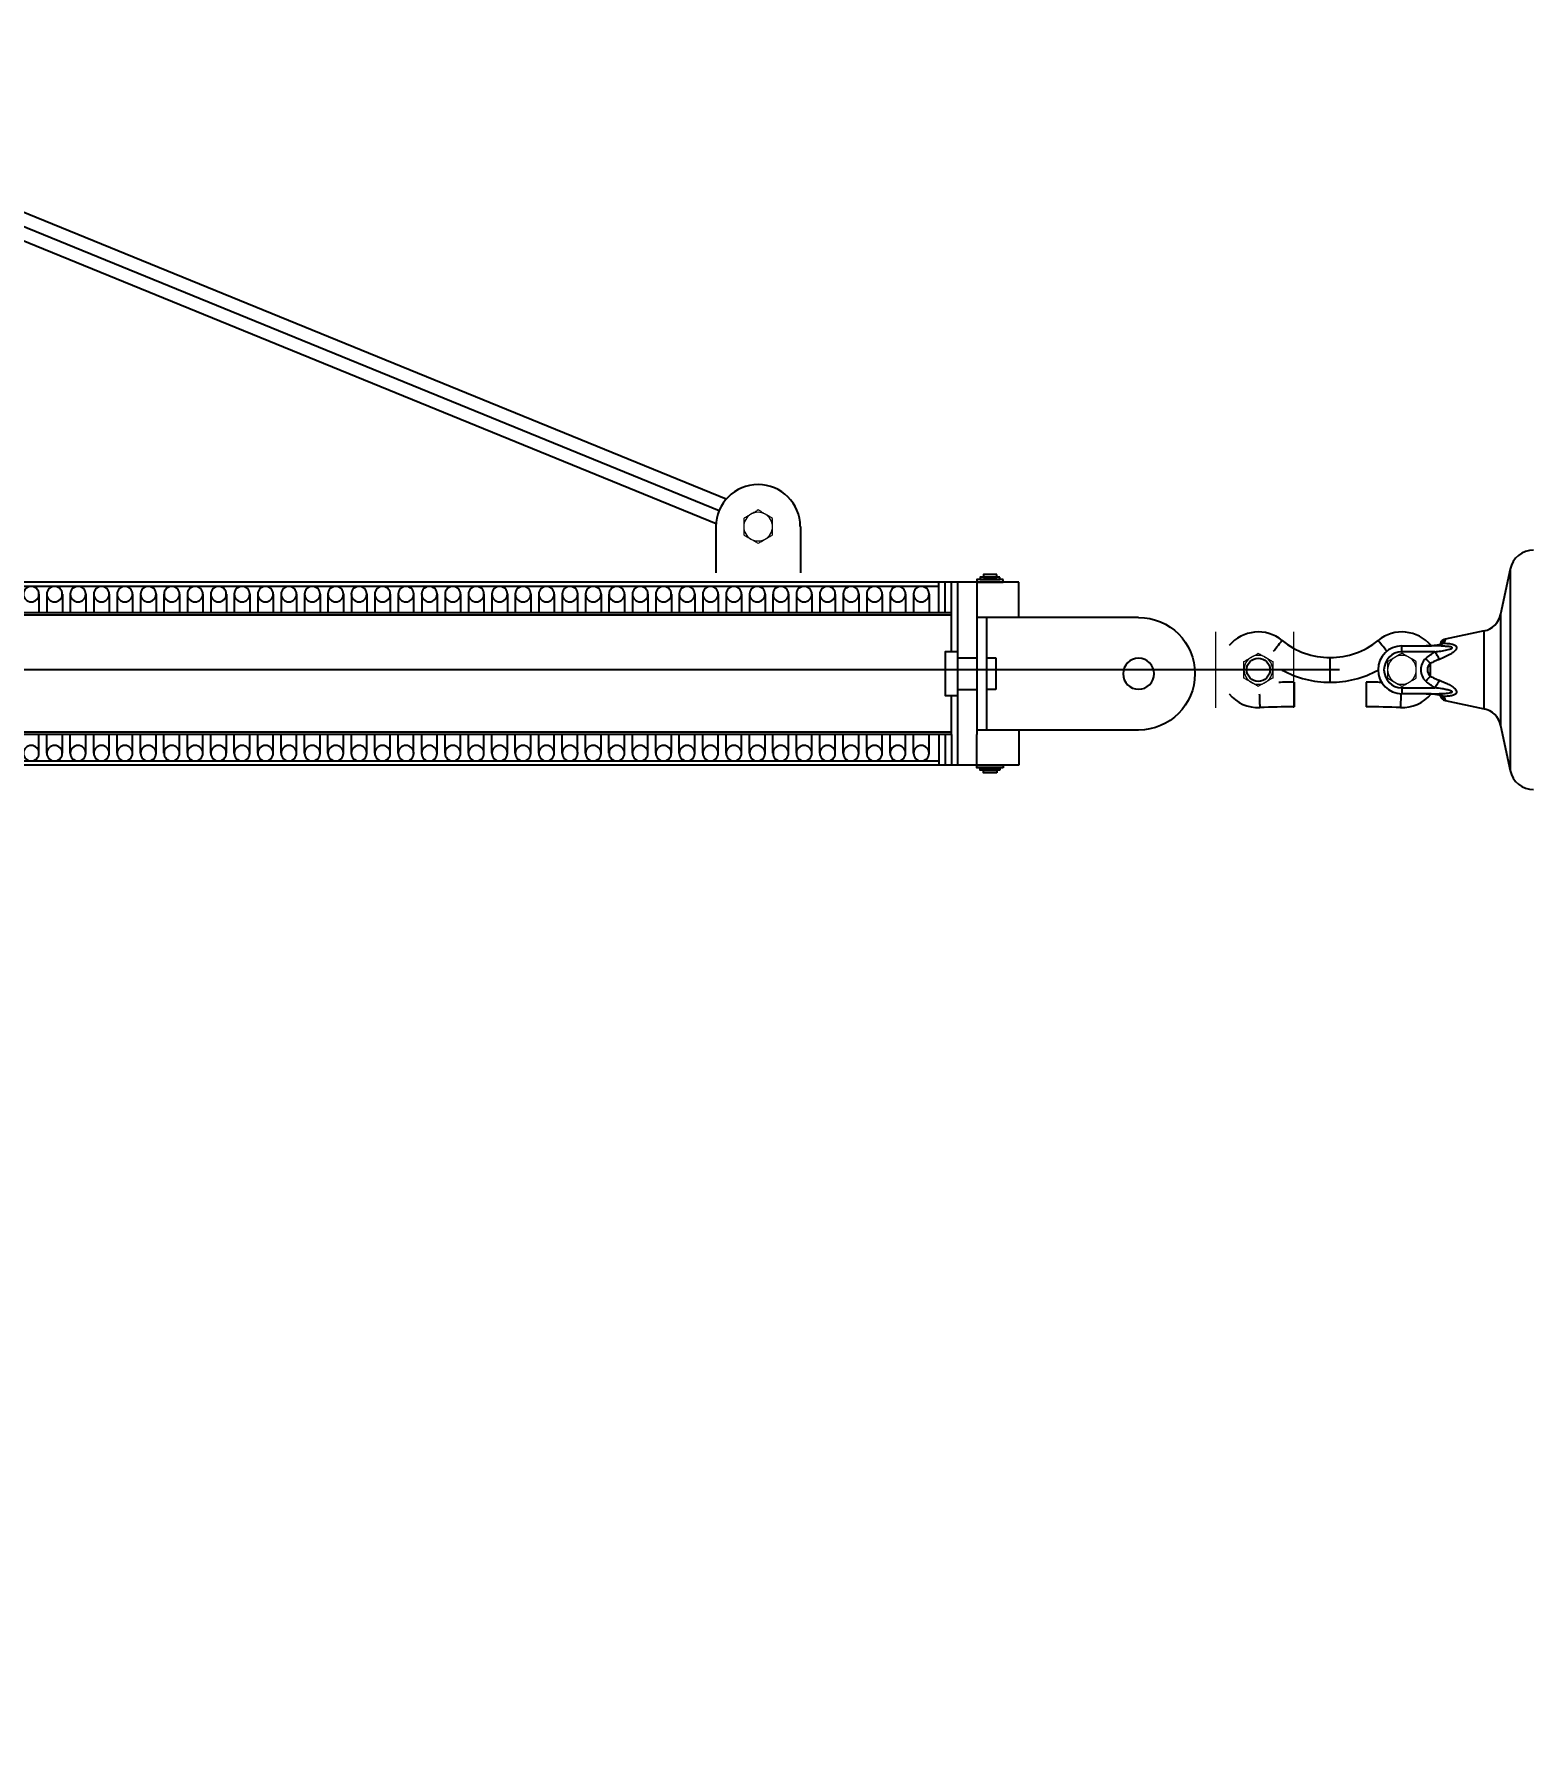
# Model space of a CAD drawing. Header units: millimetres. Extents: x -37020 to 35906, y -101 to 52234.
# Drawn here: x -187.654 to -186.401, y 225.928 to 227.364 of the extents above; entities that cross this region are included whole.
import ezdxf

# ---------------------------------------------------------------- set-up
doc = ezdxf.new("R2010")
doc.units = ezdxf.units.MM
doc.header["$PDMODE"] = 35
doc.header["$PDSIZE"] = 1
doc.linetypes.add('CENTER2', pattern=[28.575, 19.05, -3.175, 3.175, -3.175])
doc.linetypes.add('DASHED', pattern=[0.3, 0.17, -0.13])
for name, color, linetype in [('0_EJES', 1, 'CENTER2'), ('DIBUJO', 5, 'Continuous'), ('GE-Cotas', 1, 'Continuous'), ('M0_EQUIPOS', 2, 'Continuous'), ('M2_PLBULONES', 2, 'Continuous')]:
    doc.layers.add(name, color=color, linetype=linetype)
doc.styles.add('Romans', font='romans.shx', dxfattribs={"width": 0.8})
doc.dimstyles.new('COTAS GENERAL', dxfattribs={"dimscale": 0.1, "dimtxt": 2.5, "dimasz": 2.5, "dimexe": 1, "dimexo": 1, "dimgap": 1.25, "dimtad": 1, "dimzin": 1, "dimdsep": 46, "dimtxsty": 'Romans', "dimcen": 1, "dimclrd": 2, "dimclre": 1, "dimclrt": 3, "dimaunit": 1, "dimadec": 3, "dimazin": 0, "dimtfac": 1, "dimtix": 1, "dimtmove": 0, "dimatfit": 0, "dimfxl": 1, "dimtolj": 1, "dimarcsym": 0})

# ---------------------------------------------------------------- blocks, each defined once
blk = doc.blocks.new('*D282')
at = {"layer": 'Defpoints', "color": 0, "transparency": 16777216}
for p in [(-182.315, 226.9755), (-181.1967, 226.8254), (-189.0762, 221.6254)]:
    blk.add_point(p, dxfattribs=at)
at = {"layer": 'GE-Cotas', "color": 1, "lineweight": -2, "transparency": 16777216}
for p, q in [((-182.115, 226.9755), (-183.0825, 226.9755)), ((-181.915, 226.8254), (-182.115, 226.9755)), ((-181.2467, 226.8254), (-181.915, 226.8254))]:
    blk.add_line(p, q, dxfattribs=at)
at = {"layer": 'GE-Cotas', "color": 3, "linetype": 'Continuous', "transparency": 16777216, "insert": (-182.73, 227.1005), "char_height": 0.125, "attachment_point": 5, "style": 'Romans'}
blk.add_mtext('\\A1;{\\Fsimplex|c0;+ ~}5200', dxfattribs=at)
blk = doc.blocks.new('A$C356E08B0')
at = {"layer": 'GE-Cotas'}
for p, q in [((0.147, 0.1592), (1.9904, 0.1592)), ((0.147, 0.1297), (0.147, 0.1592)), ((0.1821, 0.1592), (0.1821, 0.0319)), ((0.198, 0.1009), (0.198, 0.1592)), ((0.2033, 0.1335), (0.2033, 0.1592)), ((0.2086, 0.1335), (0.2086, 0.1592)), ((0.2139, 0.1335), (0.2139, 0.1592)), ((0.2139, 0.1557), (1.9818, 0.1557)), ((0.2221, 0.1492), (0.2221, 0.1335)), ((0.2351, 0.1492), (0.2351, 0.1335)), ((0.2417, 0.1492), (0.2417, 0.1335)), ((0.2546, 0.1492), (0.2546, 0.1335)), ((0.2613, 0.1492), (0.2613, 0.1335)), ((0.2742, 0.1492), (0.2742, 0.1335)), ((0.2808, 0.1492), (0.2808, 0.1335)), ((0.2938, 0.1492), (0.2938, 0.1335)), ((0.3004, 0.1492), (0.3004, 0.1335)), ((0.3134, 0.1492), (0.3134, 0.1335)), ((0.32, 0.1492), (0.32, 0.1335)), ((0.3329, 0.1492), (0.3329, 0.1335)), ((0.3396, 0.1492), (0.3396, 0.1335)), ((0.3525, 0.1492), (0.3525, 0.1335)), ((0.3591, 0.1492), (0.3591, 0.1335)), ((0.3721, 0.1492), (0.3721, 0.1335)), ((0.3787, 0.1492), (0.3787, 0.1335)), ((0.3916, 0.1492), (0.3916, 0.1335)), ((0.3983, 0.1492), (0.3983, 0.1335)), ((0.4112, 0.1492), (0.4112, 0.1335)), ((0.4178, 0.1492), (0.4178, 0.1335)), ((0.4308, 0.1492), (0.4308, 0.1335)), ((0.4374, 0.1492), (0.4374, 0.1335)), ((0.4503, 0.1492), (0.4503, 0.1335)), ((0.457, 0.1492), (0.457, 0.1335)), ((0.4699, 0.1492), (0.4699, 0.1335)), ((0.4765, 0.1492), (0.4765, 0.1335)), ((0.4895, 0.1492), (0.4895, 0.1335)), ((0.4961, 0.1492), (0.4961, 0.1335)), ((0.509, 0.1492), (0.509, 0.1335)), ((0.5157, 0.1492), (0.5157, 0.1335)), ((0.5286, 0.1492), (0.5286, 0.1335)), ((0.5352, 0.1492), (0.5352, 0.1335)), ((0.5482, 0.1492), (0.5482, 0.1335)), ((0.5548, 0.1492), (0.5548, 0.1335)), ((0.5678, 0.1492), (0.5678, 0.1335)), ((0.5744, 0.1492), (0.5744, 0.1335)), ((0.5873, 0.1492), (0.5873, 0.1335)), ((0.594, 0.1492), (0.594, 0.1335)), ((0.6069, 0.1492), (0.6069, 0.1335)), ((0.6135, 0.1492), (0.6135, 0.1335)), ((0.6265, 0.1492), (0.6265, 0.1335)), ((0.6331, 0.1492), (0.6331, 0.1335)), ((0.646, 0.1492), (0.646, 0.1335)), ((0.6527, 0.1492), (0.6527, 0.1335)), ((0.6656, 0.1492), (0.6656, 0.1335)), ((0.6722, 0.1492), (0.6722, 0.1335)), ((0.6852, 0.1492), (0.6852, 0.1335)), ((0.6918, 0.1492), (0.6918, 0.1335)), ((0.7047, 0.1492), (0.7047, 0.1335)), ((0.7114, 0.1492), (0.7114, 0.1335)), ((0.7243, 0.1492), (0.7243, 0.1335)), ((0.7309, 0.1492), (0.7309, 0.1335)), ((0.7439, 0.1492), (0.7439, 0.1335)), ((0.7505, 0.1492), (0.7505, 0.1335)), ((0.7634, 0.1492), (0.7634, 0.1335)), ((0.7701, 0.1492), (0.7701, 0.1335)), ((0.783, 0.1492), (0.783, 0.1335)), ((0.7896, 0.1492), (0.7896, 0.1335)), ((0.8026, 0.1492), (0.8026, 0.1335)), ((0.8092, 0.1492), (0.8092, 0.1335)), ((0.8222, 0.1492), (0.8222, 0.1335)), ((0.8288, 0.1492), (0.8288, 0.1335)), ((0.8417, 0.1492), (0.8417, 0.1335)), ((0.8484, 0.1492), (0.8484, 0.1335)), ((0.8613, 0.1492), (0.8613, 0.1335)), ((0.8679, 0.1492), (0.8679, 0.1335)), ((0.8809, 0.1492), (0.8809, 0.1335)), ((0.8875, 0.1492), (0.8875, 0.1335)), ((0.9004, 0.1492), (0.9004, 0.1335)), ((0.9071, 0.1492), (0.9071, 0.1335)), ((0.92, 0.1492), (0.92, 0.1335)), ((0.9266, 0.1492), (0.9266, 0.1335)), ((0.9396, 0.1492), (0.9396, 0.1335)), ((0.9462, 0.1492), (0.9462, 0.1335)), ((0.9591, 0.1492), (0.9591, 0.1335)), ((0.9658, 0.1492), (0.9658, 0.1335)), ((0.047, 0.1297), (0.1821, 0.1297)), ((0.2033, 0.1335), (2.0061, 0.1335)), ((0.2033, 0.1009), (0.2033, 0.1335)), ((0.2033, 0.1316), (2.0061, 0.1316)), ((0.198, 0.0959), (0.1821, 0.0959)), ((0.198, 0.0696), (0.1821, 0.0696)), ((0.198, 0.0062), (0.198, 0.0646)), ((0.2033, 0.0319), (0.2033, 0.0646)), ((0.047, 0.0357), (0.1821, 0.0357)), ((0.147, 0.0357), (0.147, 0.0062)), ((0.1821, 0.0062), (0.1821, 0.0319)), ((0.2033, 0.0339), (2.0061, 0.0339)), ((0.2033, 0.0319), (2.0061, 0.0319)), ((0.2033, 0.0319), (0.2033, 0.0062)), ((0.2086, 0.0319), (0.2086, 0.0062)), ((0.2139, 0.0319), (0.2139, 0.0062)), ((0.2221, 0.0163), (0.2221, 0.0319)), ((0.2351, 0.0163), (0.2351, 0.0319)), ((0.2417, 0.0163), (0.2417, 0.0319)), ((0.2546, 0.0163), (0.2546, 0.0319)), ((0.2613, 0.0163), (0.2613, 0.0319)), ((0.2742, 0.0163), (0.2742, 0.0319)), ((0.2808, 0.0163), (0.2808, 0.0319)), ((0.2938, 0.0163), (0.2938, 0.0319)), ((0.3004, 0.0163), (0.3004, 0.0319)), ((0.3134, 0.0163), (0.3134, 0.0319)), ((0.32, 0.0163), (0.32, 0.0319)), ((0.3329, 0.0163), (0.3329, 0.0319)), ((0.3396, 0.0163), (0.3396, 0.0319)), ((0.3525, 0.0163), (0.3525, 0.0319)), ((0.3591, 0.0163), (0.3591, 0.0319)), ((0.3721, 0.0163), (0.3721, 0.0319)), ((0.3787, 0.0163), (0.3787, 0.0319)), ((0.3916, 0.0163), (0.3916, 0.0319)), ((0.3983, 0.0163), (0.3983, 0.0319)), ((0.4112, 0.0163), (0.4112, 0.0319)), ((0.4178, 0.0163), (0.4178, 0.0319)), ((0.4308, 0.0163), (0.4308, 0.0319)), ((0.4374, 0.0163), (0.4374, 0.0319)), ((0.4503, 0.0163), (0.4503, 0.0319)), ((0.457, 0.0163), (0.457, 0.0319)), ((0.4699, 0.0163), (0.4699, 0.0319)), ((0.4765, 0.0163), (0.4765, 0.0319)), ((0.4895, 0.0163), (0.4895, 0.0319)), ((0.4961, 0.0163), (0.4961, 0.0319)), ((0.509, 0.0163), (0.509, 0.0319)), ((0.5157, 0.0163), (0.5157, 0.0319)), ((0.5286, 0.0163), (0.5286, 0.0319)), ((0.5352, 0.0163), (0.5352, 0.0319)), ((0.5482, 0.0163), (0.5482, 0.0319)), ((0.5548, 0.0163), (0.5548, 0.0319)), ((0.5678, 0.0163), (0.5678, 0.0319)), ((0.5744, 0.0163), (0.5744, 0.0319)), ((0.5873, 0.0163), (0.5873, 0.0319)), ((0.594, 0.0163), (0.594, 0.0319)), ((0.6069, 0.0163), (0.6069, 0.0319)), ((0.6135, 0.0163), (0.6135, 0.0319)), ((0.6265, 0.0163), (0.6265, 0.0319)), ((0.6331, 0.0163), (0.6331, 0.0319)), ((0.646, 0.0163), (0.646, 0.0319)), ((0.6527, 0.0163), (0.6527, 0.0319)), ((0.6656, 0.0163), (0.6656, 0.0319)), ((0.6722, 0.0163), (0.6722, 0.0319)), ((0.6852, 0.0163), (0.6852, 0.0319)), ((0.6918, 0.0163), (0.6918, 0.0319)), ((0.7047, 0.0163), (0.7047, 0.0319)), ((0.7114, 0.0163), (0.7114, 0.0319)), ((0.7243, 0.0163), (0.7243, 0.0319)), ((0.7309, 0.0163), (0.7309, 0.0319)), ((0.7439, 0.0163), (0.7439, 0.0319)), ((0.7505, 0.0163), (0.7505, 0.0319)), ((0.7634, 0.0163), (0.7634, 0.0319)), ((0.7701, 0.0163), (0.7701, 0.0319)), ((0.783, 0.0163), (0.783, 0.0319)), ((0.7896, 0.0163), (0.7896, 0.0319)), ((0.8026, 0.0163), (0.8026, 0.0319)), ((0.8092, 0.0163), (0.8092, 0.0319)), ((0.8222, 0.0163), (0.8222, 0.0319)), ((0.8288, 0.0163), (0.8288, 0.0319)), ((0.8417, 0.0163), (0.8417, 0.0319)), ((0.8484, 0.0163), (0.8484, 0.0319)), ((0.8613, 0.0163), (0.8613, 0.0319)), ((0.8679, 0.0163), (0.8679, 0.0319)), ((0.8809, 0.0163), (0.8809, 0.0319)), ((0.8875, 0.0163), (0.8875, 0.0319)), ((0.9004, 0.0163), (0.9004, 0.0319)), ((0.9071, 0.0163), (0.9071, 0.0319)), ((0.92, 0.0163), (0.92, 0.0319)), ((0.9266, 0.0163), (0.9266, 0.0319)), ((0.9396, 0.0163), (0.9396, 0.0319)), ((0.9462, 0.0163), (0.9462, 0.0319)), ((0.9591, 0.0163), (0.9591, 0.0319)), ((0.9658, 0.0163), (0.9658, 0.0319)), ((0.147, 0.0062), (1.9904, 0.0062)), ((0.2139, 0.0098), (1.9818, 0.0098))]:
    blk.add_line(p, q, dxfattribs=at)
at = {"layer": 'GE-Cotas', "linetype": 'DASHED', "ltscale": 6}
blk.add_line((0.1741, 0.1297), (0.1741, 0.0357), dxfattribs=at)
at = {"layer": 'GE-Cotas'}
for points in [[(0.1601, 0.1613), (0.1821, 0.1613), (0.1821, 0.1592), (0.1601, 0.1592)], [(0.1629, 0.1634), (0.1794, 0.1634), (0.1794, 0.1613), (0.1629, 0.1613)], [(0.1656, 0.1655), (0.1766, 0.1655), (0.1766, 0.1634), (0.1656, 0.1634)], [(0.1601, 0.0042), (0.1821, 0.0042), (0.1821, 0.0062), (0.1601, 0.0062)], [(0.1629, 0.0021), (0.1794, 0.0021), (0.1794, 0.0042), (0.1629, 0.0042)], [(0.1656, 0), (0.1766, 0), (0.1766, 0.0021), (0.1656, 0.0021)]]:
    blk.add_lwpolyline(points, close=True, dxfattribs=at)
blk.add_lwpolyline([(0.198, 0.1009), (0.2086, 0.1009), (0.2086, 0.0646), (0.198, 0.0646), (0.198, 0.1009)], dxfattribs=at)
at = {"layer": 'GE-Cotas', "linetype": 'DASHED', "ltscale": 6}
blk.add_lwpolyline([(0.1741, 0.0959), (0.1662, 0.0959), (0.1662, 0.0696), (0.1741, 0.0696)], dxfattribs=at)
at = {"layer": 'GE-Cotas'}
for centre, radius in [((0.2286, 0.1492), 0.00647), ((0.2482, 0.1492), 0.00647), ((0.2677, 0.1492), 0.00647), ((0.2873, 0.1492), 0.00647), ((0.3069, 0.1492), 0.00647), ((0.3265, 0.1492), 0.00647), ((0.346, 0.1492), 0.00647), ((0.3656, 0.1492), 0.00647), ((0.3852, 0.1492), 0.00647), ((0.4047, 0.1492), 0.00647), ((0.4243, 0.1492), 0.00647), ((0.4439, 0.1492), 0.00647), ((0.4634, 0.1492), 0.00647), ((0.483, 0.1492), 0.00647), ((0.5026, 0.1492), 0.00647), ((0.5221, 0.1492), 0.00647), ((0.5417, 0.1492), 0.00647), ((0.5613, 0.1492), 0.00647), ((0.5809, 0.1492), 0.00647), ((0.6004, 0.1492), 0.00647), ((0.62, 0.1492), 0.00647), ((0.6396, 0.1492), 0.00647), ((0.6591, 0.1492), 0.00647), ((0.6787, 0.1492), 0.00647), ((0.6983, 0.1492), 0.00647), ((0.7178, 0.1492), 0.00647), ((0.7374, 0.1492), 0.00647), ((0.757, 0.1492), 0.00647), ((0.7765, 0.1492), 0.00647), ((0.7961, 0.1492), 0.00647), ((0.8157, 0.1492), 0.00647), ((0.8353, 0.1492), 0.00647), ((0.8548, 0.1492), 0.00647), ((0.8744, 0.1492), 0.00647), ((0.894, 0.1492), 0.00647), ((0.9135, 0.1492), 0.00647), ((0.9331, 0.1492), 0.00647), ((0.9527, 0.1492), 0.00647), ((0.9722, 0.1492), 0.00647), ((0.047, 0.0827), 0.013), ((0.2286, 0.0163), 0.00647), ((0.2482, 0.0163), 0.00647), ((0.2677, 0.0163), 0.00647), ((0.2873, 0.0163), 0.00647), ((0.3069, 0.0163), 0.00647), ((0.3265, 0.0163), 0.00647), ((0.346, 0.0163), 0.00647), ((0.3656, 0.0163), 0.00647), ((0.3852, 0.0163), 0.00647), ((0.4047, 0.0163), 0.00647), ((0.4243, 0.0163), 0.00647), ((0.4439, 0.0163), 0.00647), ((0.4634, 0.0163), 0.00647), ((0.483, 0.0163), 0.00647), ((0.5026, 0.0163), 0.00647), ((0.5221, 0.0163), 0.00647), ((0.5417, 0.0163), 0.00647), ((0.5613, 0.0163), 0.00647), ((0.5809, 0.0163), 0.00647), ((0.6004, 0.0163), 0.00647), ((0.62, 0.0163), 0.00647), ((0.6396, 0.0163), 0.00647), ((0.6591, 0.0163), 0.00647), ((0.6787, 0.0163), 0.00647), ((0.6983, 0.0163), 0.00647), ((0.7178, 0.0163), 0.00647), ((0.7374, 0.0163), 0.00647), ((0.757, 0.0163), 0.00647), ((0.7765, 0.0163), 0.00647), ((0.7961, 0.0163), 0.00647), ((0.8157, 0.0163), 0.00647), ((0.8353, 0.0163), 0.00647), ((0.8548, 0.0163), 0.00647), ((0.8744, 0.0163), 0.00647), ((0.894, 0.0163), 0.00647), ((0.9135, 0.0163), 0.00647), ((0.9331, 0.0163), 0.00647), ((0.9527, 0.0163), 0.00647), ((0.9722, 0.0163), 0.00647)]:
    blk.add_circle(centre, radius, dxfattribs=at)
blk.add_arc((0.047, 0.0827), 0.047, 90, 270, dxfattribs=at)
blk = doc.blocks.new('*D288')
at = {"layer": 'Defpoints', "color": 0, "transparency": 16777216}
for p in [(-182.3817, 228.0504), (-181.32, 227.7929), (-189.0762, 221.9932)]:
    blk.add_point(p, dxfattribs=at)
at = {"layer": 'GE-Cotas', "color": 1, "lineweight": -2, "transparency": 16777216}
for p, q in [((-182.1817, 228.0504), (-183.1492, 228.0504)), ((-181.9817, 227.7929), (-182.1817, 228.0504)), ((-181.37, 227.7929), (-181.9817, 227.7929))]:
    blk.add_line(p, q, dxfattribs=at)
at = {"layer": 'GE-Cotas', "color": 3, "linetype": 'Continuous', "transparency": 16777216, "insert": (-182.7967, 228.1754), "char_height": 0.125, "attachment_point": 5, "style": 'Romans'}
blk.add_mtext('\\A1;{\\Fsimplex|c0;+ ~}5800', dxfattribs=at)
blk = doc.blocks.new('tensor de resorte')
at = {"layer": 'GE-Cotas'}
for p, q in [((2.0004, 5.3425), (0.345, 6.0184)), ((1.9946, 5.3329), (0.345, 6.0064)), ((1.9921, 5.322), (0.345, 5.9944)), ((1.992, 5.3196), (1.992, 5.2811)), ((2.0625, 5.3196), (2.0625, 5.2811))]:
    blk.add_line(p, q, dxfattribs=at)
blk.add_arc((2.0272, 5.3196), 0.0352, 0, 180, dxfattribs=at)
at = {"layer": 'M2_PLBULONES', "linetype": 'Continuous', "lineweight": 15}
for start, end in [(120, 180), (60, 120), (0, 60), (180, 240), (300, 0), (240, 300)]:
    blk.add_arc((2.0272, 5.3196), 0.012, start, end, dxfattribs=at)
for points, knots in [([(2.0212, 5.33), (2.0211, 5.3299), (2.02, 5.3293), (2.018, 5.3281), (2.0162, 5.3271), (2.0152, 5.3265)], [0, 0, 0, 0, 0.0700826, 0.5307907, 1, 1, 1, 1]), ([(2.0272, 5.3335), (2.0263, 5.3329), (2.0243, 5.3318), (2.0223, 5.3306), (2.0212, 5.33)], [0, 0, 0, 0, 0.495477, 1, 1, 1, 1]), ([(2.0332, 5.33), (2.0331, 5.3301), (2.032, 5.3307), (2.03, 5.3319), (2.0282, 5.3329), (2.0272, 5.3335)], [0, 0, 0, 0, 0.070091, 0.530786, 1, 1, 1, 1]), ([(2.0392, 5.3265), (2.0383, 5.3271), (2.0363, 5.3282), (2.0343, 5.3294), (2.0332, 5.33)], [0, 0, 0, 0, 0.4953857, 1, 1, 1, 1]), ([(2.0152, 5.3265), (2.0152, 5.3248), (2.0152, 5.3225), (2.0152, 5.3201), (2.0152, 5.3196)], [0, 0, 0, 0, 0.767675, 1, 1, 1, 1]), ([(2.0152, 5.3196), (2.0152, 5.3187), (2.0152, 5.3168), (2.0152, 5.3145), (2.0152, 5.3132), (2.0152, 5.3127)], [0, 0, 0, 0, 0.3913226, 0.7885467, 1, 1, 1, 1]), ([(2.0392, 5.3196), (2.0392, 5.3201), (2.0392, 5.3225), (2.0392, 5.3248), (2.0392, 5.3265)], [0, 0, 0, 0, 0.232325, 1, 1, 1, 1]), ([(2.0392, 5.3127), (2.0392, 5.3132), (2.0392, 5.3145), (2.0392, 5.3168), (2.0392, 5.3187), (2.0392, 5.3196)], [0, 0, 0, 0, 0.211454, 0.603081, 1, 1, 1, 1]), ([(2.0152, 5.3127), (2.0162, 5.3121), (2.0182, 5.311), (2.0202, 5.3098), (2.0212, 5.3092)], [0, 0, 0, 0, 0.4953857, 1, 1, 1, 1]), ([(2.0212, 5.3092), (2.0214, 5.3091), (2.0225, 5.3085), (2.0245, 5.3073), (2.0263, 5.3063), (2.0272, 5.3057)], [0, 0, 0, 0, 0.0700826, 0.5307907, 1, 1, 1, 1]), ([(2.0272, 5.3057), (2.0282, 5.3063), (2.0302, 5.3074), (2.0322, 5.3086), (2.0332, 5.3092)], [0, 0, 0, 0, 0.495415, 1, 1, 1, 1]), ([(2.0332, 5.3092), (2.0334, 5.3093), (2.0345, 5.3099), (2.0365, 5.3111), (2.0383, 5.3121), (2.0392, 5.3127)], [0, 0, 0, 0, 0.070083, 0.530848, 1, 1, 1, 1])]:
    blk.add_open_spline(points, degree=3, knots=knots, dxfattribs=at)

msp = doc.modelspace()

# ---------------------------------------------------------------- linework, layer by layer
at = {"layer": '0_EJES'}
msp.add_line((-186.5632, 226.8332), (-189.387, 226.8332), dxfattribs=at)
at = {"layer": 'DIBUJO', "color": 1}
msp.add_circle((-186.6311, 226.8332), 0.00971, dxfattribs=at)
at = {"layer": 'M0_EQUIPOS', "color": 1}
for p, q in [((-186.4207, 226.9173), (-186.4287, 226.8796)), ((-186.4207, 226.9173), (-186.4207, 226.749)), ((-186.4287, 226.8796), (-186.4287, 226.7867)), ((-186.4425, 226.8657), (-186.4751, 226.8588)), ((-186.4751, 226.8588), (-186.4751, 226.8582)), ((-186.4425, 226.8006), (-186.4425, 226.8657)), ((-186.5711, 226.8332), (-186.5711, 226.8435)), ((-186.5711, 226.8332), (-186.5711, 226.8435)), ((-186.5111, 226.8482), (-186.5111, 226.8532)), ((-186.5111, 226.8532), (-186.4874, 226.8532)), ((-186.4835, 226.8482), (-186.5111, 226.8482)), ((-186.4865, 226.8533), (-186.4909, 226.8532)), ((-186.4865, 226.8533), (-186.4874, 226.8532)), ((-186.4843, 226.8534), (-186.4865, 226.8533)), ((-186.4843, 226.8534), (-186.4865, 226.8533)), ((-186.4843, 226.8533), (-186.4865, 226.8533)), ((-186.4865, 226.8533), (-186.4865, 226.8533)), ((-186.4843, 226.8534), (-186.4843, 226.8533)), ((-186.5711, 226.8229), (-186.5711, 226.8332)), ((-186.5711, 226.8229), (-186.5711, 226.8332)), ((-186.4875, 226.8385), (-186.4875, 226.8278)), ((-186.6011, 226.8228), (-186.6011, 226.8125)), ((-186.5411, 226.8228), (-186.5411, 226.8125)), ((-186.5111, 226.8182), (-186.5111, 226.8132)), ((-186.5111, 226.8182), (-186.4835, 226.8182)), ((-186.4874, 226.8132), (-186.5111, 226.8132)), ((-186.4909, 226.8132), (-186.4865, 226.8131)), ((-186.4865, 226.8131), (-186.4843, 226.813)), ((-186.4865, 226.8131), (-186.4865, 226.8131)), ((-186.4843, 226.813), (-186.4843, 226.813)), ((-186.6011, 226.8125), (-186.6011, 226.8022)), ((-186.5411, 226.8125), (-186.5411, 226.8022)), ((-186.4751, 226.8082), (-186.4751, 226.8075)), ((-186.4751, 226.8075), (-186.4425, 226.8006)), ((-186.4287, 226.7867), (-186.4207, 226.749))]:
    msp.add_line(p, q, dxfattribs=at)
at = {"layer": 'M0_EQUIPOS', "color": 6, "linetype": 'Continuous', "lineweight": 15}
msp.add_line((-186.6668, 226.8649), (-186.6668, 226.8014), dxfattribs=at)
at = {"layer": 'M0_EQUIPOS', "color": 1, "linetype": 'Continuous', "lineweight": 15}
msp.add_line((-186.6018, 226.8649), (-186.6018, 226.8014), dxfattribs=at)
at = {"layer": 'M0_EQUIPOS', "color": 1, "flags": 128}
for points in [[(-186.6185, 226.8487), (-186.6177, 226.8497), (-186.6165, 226.8512), (-186.6153, 226.8526), (-186.6142, 226.8539), (-186.6133, 226.8551), (-186.6125, 226.8561), (-186.6118, 226.8569), (-186.6114, 226.8574), (-186.6112, 226.8577), (-186.6112, 226.8577)], [(-186.5237, 226.8487), (-186.5245, 226.8497), (-186.5257, 226.8512), (-186.5269, 226.8526), (-186.5279, 226.8539), (-186.5289, 226.8551), (-186.5297, 226.8561), (-186.5303, 226.8569), (-186.5308, 226.8574), (-186.531, 226.8577), (-186.531, 226.8577)], [(-186.4875, 226.8385), (-186.4879, 226.839), (-186.4884, 226.8395), (-186.4889, 226.84), (-186.4893, 226.8405), (-186.4898, 226.841), (-186.4903, 226.8415), (-186.4907, 226.8421), (-186.4912, 226.8426)], [(-186.4797, 226.8419), (-186.4802, 226.8427), (-186.4806, 226.8434), (-186.4811, 226.8442), (-186.4816, 226.845), (-186.482, 226.8458), (-186.4825, 226.8466), (-186.483, 226.8474), (-186.4835, 226.8482)], [(-186.4875, 226.8278), (-186.4879, 226.8273), (-186.4884, 226.8268), (-186.4889, 226.8263), (-186.4893, 226.8258), (-186.4898, 226.8253), (-186.4903, 226.8248), (-186.4907, 226.8243), (-186.4912, 226.8238)], [(-186.6303, 226.8132), (-186.6302, 226.8119), (-186.6302, 226.81), (-186.6301, 226.8082), (-186.63, 226.8065), (-186.63, 226.805), (-186.6299, 226.8037), (-186.6299, 226.8027), (-186.6298, 226.802), (-186.6298, 226.8016), (-186.6298, 226.8016)], [(-186.5119, 226.8132), (-186.5119, 226.8119), (-186.512, 226.81), (-186.5121, 226.8082), (-186.5122, 226.8065), (-186.5122, 226.805), (-186.5123, 226.8037), (-186.5123, 226.8027), (-186.5123, 226.802), (-186.5124, 226.8016), (-186.5124, 226.8016)], [(-186.4797, 226.8244), (-186.4802, 226.8237), (-186.4806, 226.8229), (-186.4811, 226.8221), (-186.4816, 226.8214), (-186.482, 226.8206), (-186.4825, 226.8198), (-186.483, 226.819), (-186.4835, 226.8182)]]:
    msp.add_lwpolyline(points, dxfattribs=at)
at = {"layer": 'M0_EQUIPOS', "color": 1}
for centre, radius, start, end in [((-186.4011, 226.9132), 0.02, 90, 168.0132), ((-186.4463, 226.8833), 0.018, 282.0156, 348.0132), ((-186.6311, 226.8332), 0.0316, 50.9103, 140.3136), ((-186.5711, 226.907), 0.0636, 230.9103, 270), ((-186.5711, 226.907), 0.0636, 270, 309.0897), ((-186.5111, 226.8332), 0.0316, 39.6864, 129.0897), ((-186.4741, 226.8539), 0.005, 102.0156, 168.4328), ((-186.4741, 226.8533), 0.00497, 101.4562, 157.1462), ((-186.5111, 226.8332), 0.02, 90, 270), ((-186.5111, 226.8332), 0.015, 90, 270), ((-186.4826, 226.8332), 0.0128, 132.5625, 227.4375), ((-186.4873, 226.8571), 0.00394, 269.8673, 282.1099), ((-186.477, 226.8522), 0.00318, 83.0147, 136.4821), ((-186.5711, 226.907), 0.0842, 241.6203, 270), ((-186.5711, 226.907), 0.0842, 270, 298.3797), ((-186.4826, 226.8332), 0.00724, 132.5625, 227.4375), ((-186.6311, 226.8332), 0.0316, 219.7002, 272.2915), ((-186.6011, 226.0835), 0.7393, 90, 91.0065), ((-186.5411, 226.0835), 0.7393, 88.9935, 90), ((-186.5111, 226.8332), 0.0316, 267.7085, 320.2998), ((-186.4874, 226.8091), 0.00409, 78.1167, 89.9061), ((-186.6011, 226.0835), 0.7187, 90, 92.2915), ((-186.5411, 226.0835), 0.7187, 87.7085, 90), ((-186.477, 226.8141), 0.00318, 223.5368, 277.0483), ((-186.4741, 226.8124), 0.005, 192.3381, 257.9844), ((-186.4741, 226.813), 0.00497, 202.2763, 258.5538), ((-186.4463, 226.783), 0.018, 11.9868, 77.9844), ((-186.4011, 226.7532), 0.02, 191.9868, 270)]:
    msp.add_arc(centre, radius, start, end, dxfattribs=at)
for points, knots in [([(-186.4751, 226.8582), (-186.4752, 226.8578), (-186.4754, 226.8571), (-186.4763, 226.8559), (-186.4767, 226.8554)], [0, 0, 0, 0, 0.547147, 1, 1, 1, 1]), ([(-186.4912, 226.8426), (-186.49, 226.8436), (-186.4876, 226.8457), (-186.4848, 226.8473), (-186.4835, 226.8482)], [0, 0, 0, 0, 0.497098, 1, 1, 1, 1]), ([(-186.4797, 226.8419), (-186.481, 226.8414), (-186.4837, 226.8404), (-186.4862, 226.8391), (-186.4875, 226.8385)], [0, 0, 0, 0, 0.49921, 1, 1, 1, 1]), ([(-186.4835, 226.8482), (-186.4818, 226.8484), (-186.4785, 226.8488), (-186.4744, 226.8496), (-186.4716, 226.8503), (-186.4702, 226.8507), (-186.4696, 226.851), (-186.4693, 226.8512), (-186.4692, 226.8514), (-186.4692, 226.8516), (-186.4692, 226.8517), (-186.4694, 226.8519), (-186.4699, 226.8522), (-186.4717, 226.8526), (-186.4746, 226.8528), (-186.48, 226.8531), (-186.4843, 226.8532), (-186.4874, 226.8532)], [0, 0, 0, 0, 0.146869, 0.294047, 0.367547, 0.404331, 0.422759, 0.430633, 0.438578, 0.443363, 0.448137, 0.454928, 0.467693, 0.512513, 0.620088, 0.728863, 1, 1, 1, 1]), ([(-186.4767, 226.8554), (-186.477, 226.855), (-186.4777, 226.8544), (-186.4796, 226.8537), (-186.4819, 226.8534), (-186.4835, 226.8534), (-186.4843, 226.8533)], [0, 0, 0, 0, 0.230021, 0.460721, 0.736558, 1, 1, 1, 1]), ([(-186.4794, 226.8544), (-186.4794, 226.8544), (-186.4794, 226.8543), (-186.4797, 226.8542), (-186.4802, 226.854), (-186.4809, 226.8537), (-186.4819, 226.8536), (-186.4831, 226.8535), (-186.4839, 226.8534), (-186.4843, 226.8534)], [0, 0, 0, 0, 0.157036, 0.292402, 0.409981, 0.540009, 0.685554, 0.845059, 1, 1, 1, 1]), ([(-186.4767, 226.8554), (-186.4753, 226.8553), (-186.4731, 226.8553), (-186.4701, 226.855), (-186.4682, 226.8545), (-186.4668, 226.8539), (-186.4659, 226.8532), (-186.4655, 226.8525), (-186.4654, 226.8518), (-186.4655, 226.8511), (-186.466, 226.85), (-186.4668, 226.849), (-186.4684, 226.8477), (-186.4709, 226.846), (-186.4749, 226.8438), (-186.4781, 226.8426), (-186.4797, 226.8419)], [0, 0, 0, 0, 0.134131, 0.217, 0.299607, 0.343777, 0.387733, 0.429921, 0.446773, 0.483545, 0.505141, 0.577855, 0.594538, 0.694983, 0.847277, 1, 1, 1, 1]), ([(-186.4787, 226.8552), (-186.4787, 226.8552), (-186.4787, 226.8553), (-186.4788, 226.8551), (-186.479, 226.8548), (-186.4792, 226.8545), (-186.4794, 226.8544)], [0, 0, 0, 0, 0.072028, 0.366042, 0.713178, 1, 1, 1, 1]), ([(-186.4875, 226.8278), (-186.4862, 226.8272), (-186.4837, 226.826), (-186.4811, 226.8249), (-186.4797, 226.8244)], [0, 0, 0, 0, 0.498769, 1, 1, 1, 1]), ([(-186.4835, 226.8182), (-186.4848, 226.819), (-186.4876, 226.8207), (-186.49, 226.8227), (-186.4912, 226.8238)], [0, 0, 0, 0, 0.497897, 1, 1, 1, 1]), ([(-186.4909, 226.8132), (-186.4905, 226.8132), (-186.4891, 226.8132), (-186.4876, 226.8131), (-186.4865, 226.813)], [0, 0, 0, 0, 0.255946, 1, 1, 1, 1]), ([(-186.4874, 226.8132), (-186.484, 226.8132), (-186.4791, 226.8132), (-186.4734, 226.8136), (-186.4707, 226.814), (-186.4697, 226.8143), (-186.4693, 226.8145), (-186.4692, 226.8147), (-186.4692, 226.8148), (-186.4692, 226.815), (-186.4694, 226.8152), (-186.47, 226.8156), (-186.4717, 226.8161), (-186.4743, 226.8167), (-186.4784, 226.8175), (-186.4815, 226.8179), (-186.4835, 226.8182)], [0, 0, 0, 0, 0.293836, 0.440817, 0.514443, 0.530742, 0.547208, 0.552651, 0.558169, 0.563004, 0.569967, 0.583328, 0.631374, 0.726336, 0.822151, 1, 1, 1, 1]), ([(-186.4865, 226.8131), (-186.486, 226.813), (-186.4853, 226.813), (-186.4846, 226.813), (-186.4843, 226.813)], [0, 0, 0, 0, 0.70041, 1, 1, 1, 1]), ([(-186.4843, 226.813), (-186.4843, 226.813), (-186.4837, 226.8129), (-186.4828, 226.8129), (-186.4816, 226.8127), (-186.4806, 226.8125), (-186.4799, 226.8123), (-186.4796, 226.8121), (-186.4794, 226.812), (-186.4794, 226.812), (-186.4794, 226.8119)], [0, 0, 0, 0, 0.025879, 0.202341, 0.354354, 0.500108, 0.636108, 0.761288, 0.894588, 1, 1, 1, 1]), ([(-186.4843, 226.813), (-186.4833, 226.813), (-186.4816, 226.8129), (-186.4791, 226.8125), (-186.4775, 226.8118), (-186.4769, 226.8112), (-186.4767, 226.811)], [0, 0, 0, 0, 0.326805, 0.583426, 0.841934, 1, 1, 1, 1]), ([(-186.4797, 226.8244), (-186.479, 226.8241), (-186.477, 226.8233), (-186.4736, 226.8219), (-186.4705, 226.8201), (-186.4682, 226.8186), (-186.4667, 226.8172), (-186.4657, 226.8159), (-186.4654, 226.8148), (-186.4655, 226.8139), (-186.4658, 226.8133), (-186.4665, 226.8127), (-186.4674, 226.8121), (-186.4695, 226.8115), (-186.4725, 226.811), (-186.4752, 226.811), (-186.4767, 226.811)], [0, 0, 0, 0, 0.069456, 0.196234, 0.322712, 0.383476, 0.443991, 0.506117, 0.543534, 0.566286, 0.610443, 0.628789, 0.683449, 0.738429, 0.859928, 1, 1, 1, 1]), ([(-186.4794, 226.8119), (-186.4792, 226.8118), (-186.4789, 226.8115), (-186.4787, 226.8112), (-186.4787, 226.8111), (-186.4787, 226.8111)], [0, 0, 0, 0, 0.376695, 0.729247, 1, 1, 1, 1]), ([(-186.4767, 226.811), (-186.4763, 226.8104), (-186.4754, 226.8092), (-186.4752, 226.8085), (-186.4751, 226.8082)], [0, 0, 0, 0, 0.452885, 1, 1, 1, 1])]:
    msp.add_open_spline(points, degree=3, knots=knots, dxfattribs=at)
at = {"layer": 'M2_PLBULONES', "color": 1, "linetype": 'Continuous', "lineweight": 15}
for centre, start, end in [((-186.6311, 226.8332), 120, 180), ((-186.6311, 226.8332), 60, 120), ((-186.6311, 226.8332), 0, 60), ((-186.5111, 226.8332), 120, 180), ((-186.5111, 226.8332), 60, 120), ((-186.5111, 226.8332), 0, 60), ((-186.6311, 226.8332), 180, 240), ((-186.6311, 226.8332), 300, 0), ((-186.5111, 226.8332), 180, 240), ((-186.5111, 226.8332), 300, 0), ((-186.6311, 226.8332), 240, 300), ((-186.5111, 226.8332), 240, 300)]:
    msp.add_arc(centre, 0.012, start, end, dxfattribs=at)
for points, knots in [([(-186.6431, 226.8401), (-186.6421, 226.8407), (-186.6401, 226.8418), (-186.6381, 226.843), (-186.6371, 226.8436)], [0, 0, 0, 0, 0.495444, 1, 1, 1, 1]), ([(-186.6371, 226.8436), (-186.6369, 226.8436), (-186.6359, 226.8443), (-186.6338, 226.8454), (-186.632, 226.8465), (-186.6311, 226.847)], [0, 0, 0, 0, 0.0701458, 0.5307558, 1, 1, 1, 1]), ([(-186.6311, 226.847), (-186.6301, 226.8465), (-186.6281, 226.8453), (-186.6261, 226.8442), (-186.6251, 226.8436)], [0, 0, 0, 0, 0.495448, 1, 1, 1, 1]), ([(-186.6251, 226.8436), (-186.6249, 226.8435), (-186.6239, 226.8429), (-186.6218, 226.8417), (-186.62, 226.8406), (-186.6191, 226.8401)], [0, 0, 0, 0, 0.070055, 0.530806, 1, 1, 1, 1]), ([(-186.5171, 226.8436), (-186.5172, 226.8435), (-186.5183, 226.8429), (-186.5203, 226.8417), (-186.5222, 226.8406), (-186.5231, 226.8401)], [0, 0, 0, 0, 0.070055, 0.530806, 1, 1, 1, 1]), ([(-186.5111, 226.847), (-186.5121, 226.8465), (-186.514, 226.8453), (-186.5161, 226.8442), (-186.5171, 226.8436)], [0, 0, 0, 0, 0.495448, 1, 1, 1, 1]), ([(-186.5051, 226.8436), (-186.5052, 226.8436), (-186.5063, 226.8443), (-186.5083, 226.8454), (-186.5102, 226.8465), (-186.5111, 226.847)], [0, 0, 0, 0, 0.0701458, 0.5307558, 1, 1, 1, 1]), ([(-186.4991, 226.8401), (-186.5001, 226.8407), (-186.502, 226.8418), (-186.5041, 226.843), (-186.5051, 226.8436)], [0, 0, 0, 0, 0.495444, 1, 1, 1, 1]), ([(-186.6431, 226.8332), (-186.6431, 226.8337), (-186.6431, 226.8361), (-186.6431, 226.8383), (-186.6431, 226.8401)], [0, 0, 0, 0, 0.232325, 1, 1, 1, 1]), ([(-186.6431, 226.8262), (-186.6431, 226.8267), (-186.6431, 226.8281), (-186.6431, 226.8304), (-186.6431, 226.8322), (-186.6431, 226.8332)], [0, 0, 0, 0, 0.211454, 0.603081, 1, 1, 1, 1]), ([(-186.6191, 226.8401), (-186.6191, 226.8383), (-186.6191, 226.8361), (-186.6191, 226.8337), (-186.6191, 226.8332)], [0, 0, 0, 0, 0.767675, 1, 1, 1, 1]), ([(-186.6191, 226.8332), (-186.6191, 226.8323), (-186.6191, 226.8304), (-186.6191, 226.8281), (-186.6191, 226.8267), (-186.6191, 226.8262)], [0, 0, 0, 0, 0.3913226, 0.7885467, 1, 1, 1, 1]), ([(-186.5231, 226.8401), (-186.5231, 226.8383), (-186.5231, 226.8361), (-186.5231, 226.8337), (-186.5231, 226.8332)], [0, 0, 0, 0, 0.767675, 1, 1, 1, 1]), ([(-186.5231, 226.8332), (-186.5231, 226.8323), (-186.5231, 226.8304), (-186.5231, 226.8281), (-186.5231, 226.8267), (-186.5231, 226.8262)], [0, 0, 0, 0, 0.3913226, 0.7885467, 1, 1, 1, 1]), ([(-186.4991, 226.8332), (-186.4991, 226.8337), (-186.4991, 226.8361), (-186.4991, 226.8383), (-186.4991, 226.8401)], [0, 0, 0, 0, 0.232325, 1, 1, 1, 1]), ([(-186.4991, 226.8262), (-186.4991, 226.8267), (-186.4991, 226.8281), (-186.4991, 226.8304), (-186.4991, 226.8322), (-186.4991, 226.8332)], [0, 0, 0, 0, 0.211454, 0.603081, 1, 1, 1, 1]), ([(-186.6371, 226.8228), (-186.6372, 226.8229), (-186.6383, 226.8235), (-186.6403, 226.8247), (-186.6422, 226.8257), (-186.6431, 226.8262)], [0, 0, 0, 0, 0.0700826, 0.5307907, 1, 1, 1, 1]), ([(-186.6311, 226.8193), (-186.6321, 226.8199), (-186.634, 226.821), (-186.6361, 226.8222), (-186.6371, 226.8228)], [0, 0, 0, 0, 0.495444, 1, 1, 1, 1]), ([(-186.6251, 226.8228), (-186.6252, 226.8227), (-186.6263, 226.8221), (-186.6283, 226.8209), (-186.6302, 226.8198), (-186.6311, 226.8193)], [0, 0, 0, 0, 0.0700826, 0.5308196, 1, 1, 1, 1]), ([(-186.6191, 226.8262), (-186.6201, 226.8257), (-186.622, 226.8245), (-186.6241, 226.8234), (-186.6251, 226.8228)], [0, 0, 0, 0, 0.4954292, 1, 1, 1, 1]), ([(-186.5231, 226.8262), (-186.5221, 226.8257), (-186.5201, 226.8245), (-186.5181, 226.8234), (-186.5171, 226.8228)], [0, 0, 0, 0, 0.4954292, 1, 1, 1, 1]), ([(-186.5171, 226.8228), (-186.5169, 226.8227), (-186.5159, 226.8221), (-186.5138, 226.8209), (-186.512, 226.8198), (-186.5111, 226.8193)], [0, 0, 0, 0, 0.0700826, 0.5308196, 1, 1, 1, 1]), ([(-186.5111, 226.8193), (-186.5101, 226.8199), (-186.5081, 226.821), (-186.5061, 226.8222), (-186.5051, 226.8228)], [0, 0, 0, 0, 0.495444, 1, 1, 1, 1]), ([(-186.5051, 226.8228), (-186.5049, 226.8229), (-186.5039, 226.8235), (-186.5018, 226.8247), (-186.5, 226.8257), (-186.4991, 226.8262)], [0, 0, 0, 0, 0.0700826, 0.5307907, 1, 1, 1, 1])]:
    msp.add_open_spline(points, degree=3, knots=knots, dxfattribs=at)

# ---------------------------------------------------------------- block references
msp.add_blockref('tensor de resorte', (-189.0762, 221.6332))
at = {"xscale": -1}
msp.add_blockref('A$C356E08B0', (-186.6841, 226.7472), dxfattribs=at)

# ---------------------------------------------------------------- dimensions: what is measured, and where the dimension line sits
at = {"layer": 'GE-Cotas'}
for feature_location, offset, origin, picture, middle in [((-181.32, 227.7929), (-1.0617, 0.2575), (-189.0762, 221.9932), '*D288', (-182.7967, 228.1754)), ((-181.1967, 226.8254), (-1.1183, 0.1501), (-189.0762, 221.6254), '*D282', (-182.73, 227.1005))]:
    dim = msp.add_ordinate_dim(feature_location=feature_location, offset=offset, dtype=0, origin=origin, text='{\\Fsimplex|c0;+ ~}<>', dimstyle='COTAS GENERAL', override={"dimscale": 0.05, "dimasz": 2, "dimdec": 0, "dimlfac": 1000, "dimdsep": 44}, dxfattribs=at)
    dim.commit()
    dim.dimension.update_dxf_attribs({"geometry": picture, "text_midpoint": middle})

doc.saveas('drawing.dxf')
